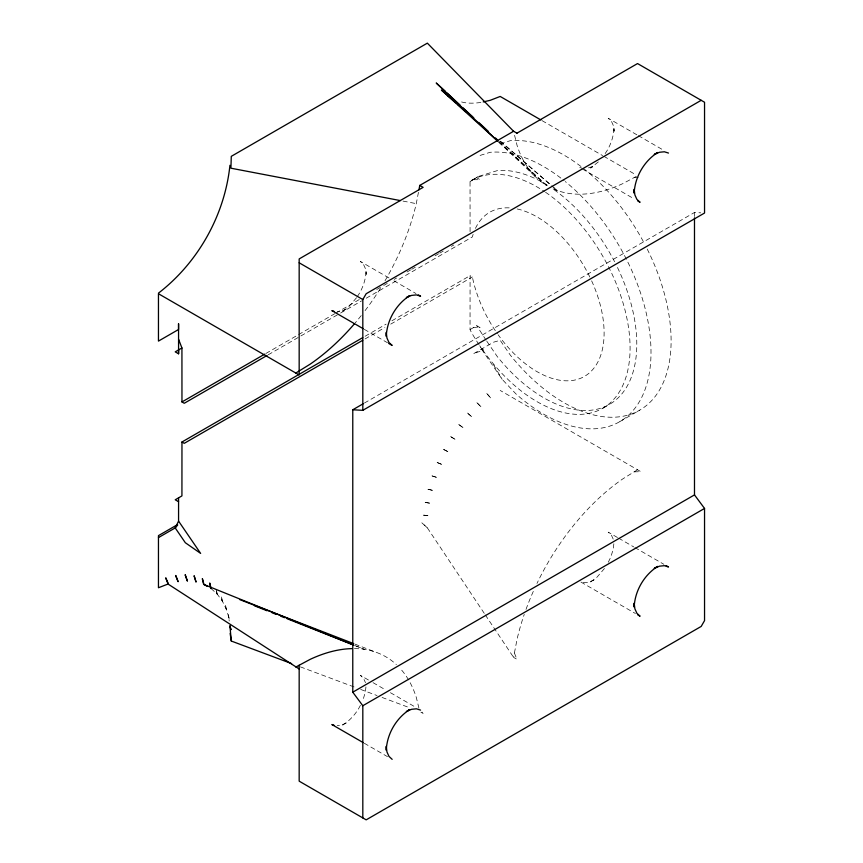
<?xml version="1.0" encoding="UTF-8"?>
<svg xmlns="http://www.w3.org/2000/svg" width="863" height="863" viewBox="0 0 863 863"><rect width="100%" height="100%" fill="white"/><g stroke="black" fill="none" stroke-linecap="round" stroke-linejoin="round"><path stroke-width="0.65" stroke-dasharray="4.32 3.24" d="M479.008 344.628A131.51 75.922 60 0 1 471.349 332.287L470.044 329.569L470.076 275.653L472.374 276.98A94.757 54.703 60 0 0 497.422 333.765M365.934 686.905L365.405 691.899L363.053 699.785M613.852 543.776L613.313 548.76L610.972 556.657L608.307 562.212M385.017 280.755A174.348 100.658 -60 0 0 416.279 203.636L418.695 191.036M427.347 527.843L421.802 522.773L427.347 527.843L484.585 613.83M514.413 653.021L516.926 659.31L513.582 657.379L517.077 639.159A174.348 100.658 -60 0 1 524.24 614.38M360.389 705.341C356.419 713.345 350.27 720.281 342.719 725.082L346.074 723.118L340.863 725.33L337.228 725.686M356.548 297.713L348.792 306.743L342.719 311.176L346.074 309.213L340.863 311.424L337.228 311.78M357.239 296.699C362.611 289.051 365.783 279.86 366.203 270.507L366.171 274.391L365.491 268.781L363.474 264.348L360.281 261.381L389.278 278.123M605.157 153.571C610.529 145.923 613.701 136.721 614.111 127.379L614.089 131.262L613.399 125.653L611.392 121.208L608.199 118.253L637.185 134.984M604.456 568.49L596.711 577.52L590.637 581.953L593.981 579.99L588.782 582.201L583.938 582.676L580.81 581.716M598.329 161.91L590.637 168.048L593.981 166.084L586.355 168.533M470.076 231.651L470.044 181.64L478.048 176.57L497.304 170.615A131.51 75.922 60 0 1 548.005 185.621M470.044 181.64L478.048 176.57M637.541 469.752L623.086 478.695A174.348 100.658 -60 0 0 536.969 583.442M265.912 353.452L297.411 335.276M298.587 334.596L334.747 313.722M335.912 313.042L359.245 299.58M376.743 289.483L382.579 286.106M383.744 285.437L387.25 283.42M394.251 279.375L396.581 278.026M407.077 271.964L410.583 269.946M411.748 269.278L415.243 267.25M435.081 255.804L438.577 253.787M439.752 253.107L443.248 251.09M451.414 246.376L453.744 245.027M268.242 354.779L299.741 336.602M300.907 335.923L339.396 313.701M340.572 313.032L361.565 300.907M366.225 298.21L472.374 236.926A94.757 54.703 60 0 1 473.118 234.391M365.103 336.268L386.095 324.143M391.931 320.777L470.076 275.653M365.06 338.932L384.898 327.487M390.723 324.121L472.374 276.98M470.044 329.569L476.743 325.707L480.098 327.638L473.388 327.638M364.434 403.032L694.488 212.481L700.767 212.827M602.849 408.21L609.548 404.337M619.602 421.748L639.71 410.152M636.419 176.354L623.086 183.485A174.348 100.658 -60 0 1 552.223 188.447A131.51 75.922 60 0 1 614.618 261.748M480.896 102.46C473.604 103.452 465.804 103.754 458.814 101.057M500.184 143.819L510.292 140.691A151.608 87.53 60 0 1 644.79 244.305M480.076 155.426L490.195 152.298A151.608 87.53 60 0 1 564.208 180.712M634.186 471.834L640.885 471.694L500.184 390.454M473.388 179.709L480.098 179.709L476.743 177.778M634.186 177.541L638.21 177.627M403.043 201.101L416.279 203.636M579.774 167.487L581.856 168.134M300.4 666.883L355.685 687.563M360.712 689.451L377.055 695.556M382.072 697.433L409.72 707.779M354.984 644.132L376.246 652.352M354.51 645.438L364.51 649.397L354.553 645.362M211.079 588.544L217.271 594.165L222.417 601.209L226.44 609.548L229.288 619.073L228.328 614.92L229.224 621.026M638.35 135.653L662.698 149.72M542.083 120.647L602.611 155.588M603.776 156.257L636.376 175.081M582.094 168.824L634.273 198.954M393.916 280.799L415.944 293.517M364.326 329.364L387.519 342.762M617.476 537.509L608.199 532.158L611.392 535.114L613.399 539.558M618.631 538.178L633.712 546.883M634.866 547.552L663.863 564.294M580.928 582.061L635.438 613.528M368.404 679.979L360.281 675.287L363.474 678.253L365.491 682.687M373.043 682.655L385.793 690.022M390.432 692.698L415.944 707.423M420.896 712.18L423.129 713.464L421.727 711.695M364.326 743.27L387.519 756.668M500.303 141.295L553.043 186.937M554.057 187.81L557.099 190.443L552.04 186.041M500.378 141.176L551.026 185.167M498.857 142.19L546.43 185.351A174.348 100.658 -60 0 1 517.077 145.437L514.413 134.65M499.299 141.554L546.43 185.351M498.825 142.147L536.969 178.199M647.207 249.029A151.608 87.53 60 0 1 645.427 406.3A151.608 87.53 60 0 1 510.292 355.103L500.184 340.302L493.474 342.212L473.377 353.808L483.431 349.968L480.076 347.034L502.158 379.332L516.052 394.003A151.608 87.53 60 0 0 648.135 379.127A151.608 87.53 60 0 0 565.276 181.564M486.074 340.173L476.743 325.707M486.829 341.263L497.304 356.602A131.51 75.922 60 0 0 614.025 401.381A131.51 75.922 60 0 0 616.991 266.484M485.33 614.941L513.582 657.379M493.55 364.779L502.158 379.332M418.943 708.145L416.279 697.358A174.348 100.658 -60 0 0 399.806 668.016M217.271 594.165L216.052 588.9L217.012 594.046M226.44 609.548L225.448 604.985L226.246 609.332M222.417 601.209L221.327 596.268L222.19 601.036M228.328 614.92L229.127 618.814M694.488 212.481L694.488 216.516M354.456 648.598A174.348 100.658 -60 0 1 396.387 664.596M545.535 192.255A131.51 75.922 60 0 1 623.528 383.819A131.51 75.922 60 0 1 479.742 345.729M471.349 180.432A131.51 75.922 60 0 1 544.477 191.543M591.64 280.863A94.757 54.703 60 0 1 584.478 376.387A94.757 54.703 60 0 1 498.178 334.822M475.459 228.404A94.757 54.703 60 0 1 510.831 207.983M517.185 208.954A94.757 54.703 60 0 1 591.09 279.677M526.009 609.397A174.348 100.658 -60 0 1 534.111 589.569M380.389 288.425A174.348 100.658 -60 0 1 364.51 311.37M361.219 315.588A174.348 100.658 -60 0 1 355.308 322.784M427.843 515.556L421.996 515.028L427.843 515.556M429.504 503.129L423.614 502.169L429.504 503.129M432.385 490.313L426.495 488.911L432.385 490.313M436.451 477.325L430.605 475.437L436.451 477.325M441.629 464.359L435.891 461.975L441.629 464.359M447.832 451.619L442.244 448.738L447.832 451.619M454.984 439.299L449.58 435.923L454.984 439.299M462.967 427.584L457.778 423.744L462.967 427.584M471.64 416.667L466.721 412.374L471.64 416.667M480.896 406.71L476.247 402.007L480.896 406.71M490.572 397.865L486.214 392.784L490.572 397.865"/><path stroke-width="1.29" d="M158.458 537.595L175.211 527.919L178.565 521.112L178.576 497.843M178.565 339.256L181.931 347.983L175.221 351.856L178.576 353.787L178.576 349.914M362.762 337.606L181.964 441.996L181.931 495.912L175.221 499.785L178.576 501.716M229.936 165.297C224.768 215.103 198.102 262.6 158.458 293.14M418.943 189.774L419.774 185.416L513.582 131.262L516.926 133.193M362.816 817.919L362.816 705.729L352.773 692.191L352.773 409.774L362.816 410.324L362.816 299.537L366.171 293.733L701.188 100.313M177.724 524.995L175.211 527.919L185.329 542.73L200.637 553.41L178.565 521.112M295.815 373.043L310.259 364.1A174.348 100.658 -60 0 0 354.456 323.787M406.376 711.511L409.72 709.548C396.063 718.329 387.023 733.992 386.246 750.217L386.268 746.333L386.958 751.943L388.965 756.376L392.158 759.343M267.077 355.459L184.261 403.269L181.964 401.942L264.747 354.121M516.743 133.301L637.541 63.56L704.542 102.244L704.542 213.032L362.816 410.324M362.73 340.281L184.261 443.323L181.964 441.996M352.773 409.774L363.269 403.711M177.444 524.672L158.458 535.632L158.458 587.746L168.414 583.884L165.718 577.822L168.069 584.068L299.17 668.976M352.773 692.191L694.488 494.898L694.488 217.864M362.816 705.729L704.542 508.436L694.488 494.898M295.815 667.045L310.259 659.31A174.348 100.658 -60 0 1 351.856 648.62M407.412 711.069L411.575 709.3L416.419 708.814L420.583 710.109M483.226 101.92L490.227 100.313L500.184 96.451L540.918 119.968M400.389 200.594L230.917 168.199L231.284 156.343L427.347 43.15L513.582 131.262M447.832 95.717L455.675 102.675M668.501 153.064L664.337 151.78L659.494 152.266L654.283 154.477L657.638 152.503C643.981 161.295 634.941 176.958 634.154 193.172L634.186 189.288L634.877 194.898L636.883 199.342L640.076 202.298L637.757 200.96M333.938 311.263L331.856 310.615L363.172 328.695M333.938 725.168L331.856 724.521L363.172 742.601M229.936 625.912L230.917 629.623L229.936 625.912L231.284 641.036L291.608 663.604M239.86 599.656L353.733 643.647M254.542 605.804L267.034 610.756M272.039 612.741L275.782 614.229M280.777 616.204L284.531 617.692M287.034 618.685L353.258 644.941M353.312 644.866L203.657 584.402L202.352 578.663L203.948 584.424L207.379 586.441M419.774 185.416L423.129 187.357L299.17 258.922L299.17 374.974L158.458 293.733L158.458 341.101L178.555 329.504L178.555 323.722L178.576 353.787M418.264 294.855L420.583 296.192L416.419 294.909L411.575 295.394L406.376 297.606L409.72 295.642C396.063 304.423 387.023 320.087 386.246 336.311L386.268 332.417L386.958 338.037L388.965 342.471L392.158 345.437L388.684 343.431M299.17 262.794L362.816 299.537M666.182 565.632L668.501 566.969L664.337 565.686L659.494 566.171L654.283 568.383L657.638 566.408C643.981 575.2 634.941 590.864 634.154 607.077L634.186 603.194L634.877 608.803L636.883 613.248L640.076 616.214L637.757 614.866M457.703 104.434L466.829 112.33M468.857 114.089L472.913 117.595M454.79 101.586L441.371 90.032L497.865 141.284M469.99 114.779L472.018 116.537M445.286 91.37L436.225 82.988L497.843 141.219M447.25 93.193L460.022 105.059M462.967 107.799L473.765 117.832M478.674 122.395L488.49 131.521M495.362 137.907L497.325 139.73M211.079 588.544L209.698 583L210.799 588.469M230.141 633.431L231.284 641.036M181.931 347.983L181.964 401.942M704.542 508.436L704.542 620.626L701.188 626.43L366.171 819.85L299.17 781.166L299.17 665.254M178.08 581.597L175.696 575.524L178.08 581.597M187.325 580.918L185.221 574.898L187.325 580.918M195.998 581.867L194.153 575.945L195.998 581.867"/></g></svg>
